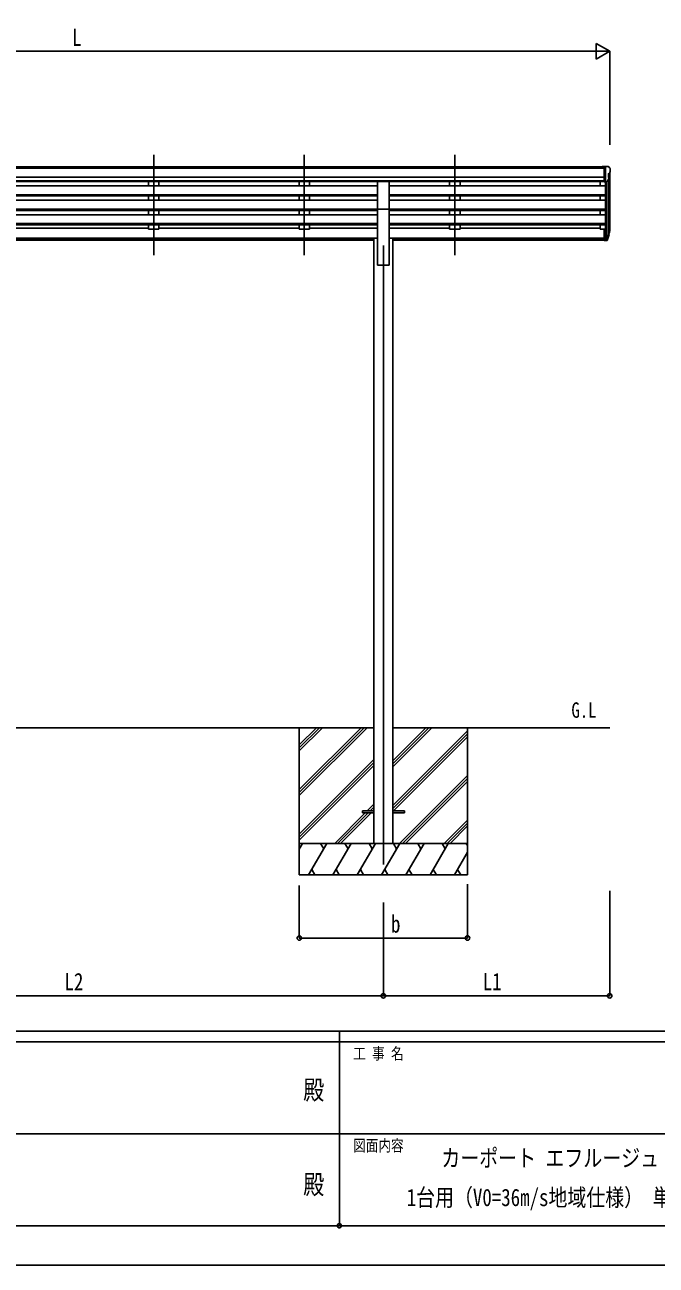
# Model space of a CAD drawing. Units: millimetres, scale not verified. Extents: x -10512 to 10512, y -7425 to 7425.
# Drawn here: x -1508 to 1494, y -7425 to -1526 of the extents above; entities that cross this region are included whole.
import ezdxf
from ezdxf.enums import TextEntityAlignment as Align

# ---------------------------------------------------------------- set-up
doc = ezdxf.new("R2010")
doc.units = ezdxf.units.MM
doc.header["$LTSCALE"] = 40
doc.header["$PDMODE"] = 32
doc.header["$PDSIZE"] = 20
for name, color, linetype in [('0-2_USER1', 3, 'Continuous'), ('0-3_YKK_12', 2, 'Continuous'), ('0-4_YKK_13', 4, 'Continuous'), ('0-5_YKK_A1', 4, 'Continuous'), ('0-6_YKK_D', 6, 'Continuous'), ('0-7_YKK_ZWAK', 7, 'Continuous')]:
    doc.layers.add(name, color=color, linetype=linetype)
doc.styles.add('ＭＳ ゴシック', font='')
doc.styles.get('ＭＳ ゴシック').set_extended_font_data('MS Gothic')

msp = doc.modelspace()

# ---------------------------------------------------------------- linework, layer by layer
at = {"layer": '0-3_YKK_12'}
for p, q in [((-895.17, -2144.7), (-895.17, -2622.21)), ((-895.17, -2144.7), (-895.17, -2622.21)), ((-179.17, -2144.7), (-179.17, -2622.21)), ((-179.17, -2144.7), (-179.17, -2622.21)), ((536.83, -2144.7), (536.83, -2622.21)), ((536.83, -2144.7), (536.83, -2622.21)), ((196.83, -2575.53), (196.83, -5519.1))]:
    msp.add_line(p, q, dxfattribs=at)
at = {"layer": '0-4_YKK_13'}
for p, q in [((1246.33, -2200.44), (1236.33, -2200.53)), ((1236.33, -2202.05), (1236.33, -2200.53)), ((1246.33, -2272.43), (1246.33, -2200.44)), ((1264.83, -2200.44), (1246.33, -2200.44)), ((1252.83, -2273.43), (1252.83, -2200.44)), ((1264.83, -2200.44), (1267.17, -2200.59)), ((1266.83, -2234.96), (1266.83, -2251.23)), ((1272.3, -2231.63), (1266.98, -2234.7)), ((1267.92, -2201.01), (1271.99, -2206.82)), ((1274.83, -2209.81), (1274.83, -2210.44)), ((169.33, -2402.87), (169.33, -2271.07)), ((169.33, -2271.07), (224.33, -2271.07)), ((224.33, -2402.87), (224.33, -2271.07)), ((1246.33, -2272.43), (1252.83, -2272.43)), ((1252.83, -2273.43), (1258.04, -2273.11)), ((1260.46, -2271.61), (1269.46, -2256.02)), ((169.33, -2402.87), (224.33, -2402.87)), ((1246.33, -2497.82), (1246.33, -2551.86)), ((1246.33, -2497.82), (1252.83, -2497.82)), ((1252.83, -2497.82), (1252.83, -2552.6)), ((1259.27, -2542.18), (1267.02, -2526.77)), ((1268.47, -2527.13), (1260.28, -2543.31)), ((1269.09, -2527.69), (1260.28, -2551.24)), ((1271.14, -2510.64), (1267.86, -2517.7)), ((1271.74, -2512.01), (1267.86, -2519.96)), ((1269.42, -2523.29), (1269.09, -2527.69)), ((1246.33, -2537.96), (1252.83, -2537.96)), ((1246.33, -2542.84), (1252.83, -2542.84)), ((1246.33, -2551.86), (1252.83, -2551.86)), ((1252.83, -2542.86), (1257.97, -2542.86)), ((1252.83, -2544.66), (1257.68, -2544.66)), ((1252.83, -2552.6), (1257.68, -2552.6)), ((96.83, -5264.6), (96.83, -5273.6)), ((96.83, -5264.6), (151.63, -5264.6)), ((96.83, -5273.6), (151.63, -5273.6)), ((242.03, -5264.6), (296.83, -5264.6)), ((242.03, -5273.6), (296.83, -5273.6)), ((296.83, -5264.6), (296.83, -5273.6))]:
    msp.add_line(p, q, dxfattribs=at)
for centre, radius, start, end in [((1267.13, -2234.96), 0.3, 120, 180), ((1267.1, -2201.58), 1, 35, 86.5), ((1271.83, -2209.81), 3, 0, 87), ((1267.93, -2227.26), 6.18, 315.00103, 354.2965), ((1072.83, -2210.44), 202, 355.05096, 0), ((1257.86, -2270.11), 3, 273.5, 330), ((1267.13, -2251.23), 0.3, 180, 265.2833), ((1266.86, -2254.52), 3, 330, 85.2833), ((1242.25, -2501.14), 30.41, 341.80266, 352.8448), ((1243.65, -2502.9), 29.53, 342.01856, 353.49194)]:
    msp.add_arc(centre, radius, start, end, dxfattribs=at)
for centre, major_axis, ratio, start_param, end_param in [((1182.91, -2503.23), (88.05, 0), 0.90356, 5.9828017, 6.0168888), ((1268.12, -2523.29), (-1.3, 0), 0.90356, 2.9359903, 4.9130961), ((1182.2, -2507.1), (89.07, 0), 0.90356, 6.0316505, 6.077583), ((1184.97, -2496.65), (-87.93, 4.42), 0.541684, 3.060334, 3.2172517), ((1184.18, -2503.33), (89.06, 1.43), 0.57596, 6.1985533, 6.3701348), ((1257.68, -2541.95), (3, 0), 0.90356, 4.712389, 5.7595865), ((1257.68, -2549.89), (-3, 0), 0.90356, 1.5707963, 2.6179939), ((1257.97, -2541.5), (1.5, 0), 0.90356, 4.712389, 5.7595865)]:
    msp.add_ellipse(centre, major_axis=major_axis, ratio=ratio, start_param=start_param, end_param=end_param, dxfattribs=at)
at = {"layer": '0-5_YKK_A1'}
for p, q in [((1246.33, -2202.05), (-3752.67, -2202.05)), ((1246.33, -2207.26), (-3752.67, -2207.26)), ((1272.83, -2231.02), (1272.83, -2497.46)), ((1246.33, -2250.8), (-3752.67, -2250.8)), ((1246.33, -2268.65), (-3752.67, -2268.65)), ((169.33, -2271.89), (-2675.67, -2271.89)), ((169.33, -2292.35), (-2675.67, -2292.35)), ((-920.17, -2271.89), (-920.17, -2292.35)), ((-870.17, -2271.89), (-870.17, -2292.35)), ((-204.17, -2271.89), (-204.17, -2292.35)), ((-154.17, -2271.89), (-154.17, -2292.35)), ((1246.33, -2271.99), (224.33, -2271.99)), ((224.33, -2292.35), (1252.83, -2292.35)), ((511.83, -2271.89), (511.83, -2292.35)), ((561.83, -2271.89), (561.83, -2292.35)), ((1227.83, -2271.89), (1227.83, -2292.35)), ((1252.83, -2273.43), (1252.83, -2497.82)), ((1258.83, -2272.95), (1258.84, -2542.6)), ((1267.86, -2258.79), (1267.86, -2524.17)), ((169.33, -2334.23), (-2675.67, -2334.23)), ((169.33, -2335.72), (-2675.67, -2335.72)), ((169.33, -2340.04), (-2675.67, -2340.04)), ((-920.17, -2340.04), (-920.17, -2360.84)), ((-870.17, -2340.04), (-870.17, -2360.84)), ((-204.17, -2340.04), (-204.17, -2360.84)), ((-154.17, -2340.04), (-154.17, -2360.84)), ((224.33, -2334.23), (1252.83, -2334.23)), ((224.33, -2335.72), (1252.83, -2335.72)), ((224.33, -2340.04), (1252.83, -2340.04)), ((511.83, -2340.04), (511.83, -2360.84)), ((561.83, -2340.04), (561.83, -2360.84)), ((1227.83, -2340.04), (1227.83, -2360.84)), ((169.33, -2360.84), (-2675.67, -2360.84)), ((169.33, -2402.72), (-2675.67, -2402.72)), ((169.33, -2404.21), (-2675.67, -2404.21)), ((169.33, -2408.53), (-2675.67, -2408.53)), ((-920.17, -2408.53), (-920.17, -2429.33)), ((-870.17, -2408.53), (-870.17, -2429.33)), ((-204.17, -2408.53), (-204.17, -2429.33)), ((-154.17, -2408.53), (-154.17, -2429.33)), ((169.33, -2402.87), (169.33, -2669.1)), ((224.33, -2360.84), (1252.83, -2360.84)), ((224.33, -2402.72), (1252.83, -2402.72)), ((224.33, -2402.87), (224.33, -2669.1)), ((224.33, -2404.21), (1252.83, -2404.21)), ((224.33, -2408.53), (1252.83, -2408.53)), ((511.83, -2408.53), (511.83, -2429.33)), ((561.83, -2408.53), (561.83, -2429.33)), ((1227.83, -2429.33), (1227.83, -2408.53)), ((169.33, -2429.33), (-2675.67, -2429.33)), ((169.33, -2471.21), (-2675.67, -2471.21)), ((169.33, -2472.71), (-2675.67, -2472.71)), ((169.33, -2477.02), (-2675.67, -2477.02)), ((-920.17, -2477.02), (-920.17, -2498.46)), ((-870.17, -2477.02), (-870.17, -2498.46)), ((-204.17, -2477.02), (-204.17, -2498.46)), ((-154.17, -2477.02), (-154.17, -2498.46)), ((224.33, -2429.33), (1252.83, -2429.33)), ((224.33, -2471.21), (1252.83, -2471.21)), ((224.33, -2472.71), (1252.83, -2472.71)), ((224.33, -2477.02), (1252.83, -2477.02)), ((511.83, -2477.02), (511.83, -2498.46)), ((561.83, -2477.02), (561.83, -2498.46)), ((1227.83, -2477.02), (1227.83, -2498.46)), ((-920.17, -2493.51), (-1586.17, -2493.51)), ((-870.17, -2498.46), (-920.17, -2498.46)), ((-204.17, -2493.51), (-870.17, -2493.51)), ((-154.17, -2498.46), (-204.17, -2498.46)), ((169.33, -2493.51), (-154.17, -2493.51)), ((224.33, -2493.51), (511.83, -2493.51)), ((561.83, -2498.46), (511.83, -2498.46)), ((1227.83, -2493.51), (561.83, -2493.51)), ((1227.83, -2498.46), (1246.33, -2498.46)), ((151.63, -2540.53), (-2657.97, -2540.53)), ((151.63, -2541.92), (-2657.97, -2541.92)), ((151.63, -2549.61), (-2657.97, -2549.61)), ((151.63, -2540.1), (151.63, -5419.1)), ((151.63, -2540.1), (169.33, -2540.1)), ((242.03, -2540.1), (224.33, -2540.1)), ((242.03, -2540.1), (242.03, -5419.1)), ((242.03, -2540.53), (1246.33, -2540.53)), ((242.03, -2541.92), (1246.33, -2541.92)), ((1246.33, -2549.61), (242.03, -2549.61)), ((169.33, -2669.1), (224.33, -2669.1)), ((-2657.97, -4869.1), (151.63, -4869.1)), ((-203.17, -4869.1), (-203.17, -5569.1)), ((-203.17, -5163.28), (91.01, -4869.1)), ((-203.17, -5177.42), (105.15, -4869.1)), ((-203.17, -5191.56), (119.3, -4869.1)), ((-203.17, -4979.43), (-92.84, -4869.1)), ((-203.17, -4965.29), (-106.98, -4869.1)), ((-203.17, -4951.15), (-121.12, -4869.1)), ((242.03, -4869.1), (1272.83, -4869.1)), ((242.03, -5054.73), (427.66, -4869.1)), ((242.03, -5040.59), (413.52, -4869.1)), ((242.03, -5026.45), (399.38, -4869.1)), ((242.03, -5238.58), (596.83, -4883.78)), ((596.83, -4869.1), (596.83, -5569.1)), ((242.03, -5252.72), (596.83, -4897.92)), ((244.29, -5264.6), (596.83, -4912.06)), ((-203.17, -5375.41), (151.63, -5020.61)), ((-203.17, -5389.55), (151.63, -5034.75)), ((-203.17, -5403.69), (151.63, -5048.9)), ((273.64, -5419.1), (596.83, -5095.91)), ((287.78, -5419.1), (596.83, -5110.05)), ((301.93, -5419.1), (596.83, -5124.2)), ((119.77, -5264.6), (151.63, -5232.74)), ((133.92, -5264.6), (151.63, -5246.88)), ((-34.73, -5419.1), (110.77, -5273.6)), ((-20.58, -5419.1), (124.92, -5273.6)), ((-6.44, -5419.1), (139.06, -5273.6)), ((148.06, -5264.6), (151.63, -5261.03)), ((485.77, -5419.1), (596.83, -5308.04)), ((499.92, -5419.1), (596.83, -5322.18)), ((514.06, -5419.1), (596.83, -5336.33)), ((596.83, -5419.1), (-203.17, -5419.1)), ((-203.17, -5446.6), (-187.29, -5419.1)), ((-158.42, -5569.1), (-71.82, -5419.1)), ((-86.82, -5445.08), (-101.82, -5419.1)), ((-42.95, -5569.1), (43.65, -5419.1)), ((28.65, -5445.08), (13.65, -5419.1)), ((72.52, -5569.1), (159.12, -5419.1)), ((144.12, -5445.08), (129.12, -5419.1)), ((187.99, -5569.1), (274.59, -5419.1)), ((259.59, -5445.08), (244.59, -5419.1)), ((303.46, -5569.1), (390.06, -5419.1)), ((375.06, -5445.08), (360.06, -5419.1)), ((418.93, -5569.1), (505.53, -5419.1)), ((475.53, -5419.1), (490.53, -5445.08)), ((591, -5419.1), (596.83, -5429.2)), ((534.4, -5569.1), (596.83, -5460.96)), ((-143.42, -5543.12), (-128.42, -5569.1)), ((-27.95, -5543.12), (-12.95, -5569.1)), ((87.52, -5543.12), (102.52, -5569.1)), ((202.99, -5543.12), (217.99, -5569.1)), ((318.46, -5543.12), (333.46, -5569.1)), ((433.93, -5543.12), (448.93, -5569.1)), ((549.4, -5543.12), (564.4, -5569.1)), ((-203.17, -5569.1), (596.83, -5569.1))]:
    msp.add_line(p, q, dxfattribs=at)
at = {"layer": '0-6_YKK_D'}
for p, q in [((1272.83, -1652.05), (1207.88, -1614.55)), ((1207.88, -1614.55), (1207.88, -1689.55)), ((1272.83, -2097.46), (1272.83, -1651.05)), ((-3704.17, -1652.05), (1197.83, -1652.05)), ((1272.83, -1652.05), (1142.93, -1652.05)), ((1272.83, -1652.05), (1207.88, -1689.55)), ((-203.17, -5619.12), (-203.17, -5870.1)), ((596.83, -5613.56), (596.83, -5870.1)), ((1272.83, -5645.05), (1272.83, -6145.03)), ((196.83, -5699.86), (196.83, -6145.03)), ((196.83, -5699.86), (196.83, -6145.03)), ((-203.17, -5869.1), (596.83, -5869.1)), ((-2703.17, -6144.03), (196.83, -6144.03)), ((196.83, -6144.03), (1272.83, -6144.03))]:
    msp.add_line(p, q, dxfattribs=at)
for centre in [(-203.17, -5869.1), (596.83, -5869.1), (196.83, -6144.03), (196.83, -6144.03), (1272.83, -6144.03)]:
    msp.add_circle(centre, 10.62, dxfattribs=at)
at = {"layer": '0-7_YKK_ZWAK'}
for p, q in [((9737.55, -6312.5), (-9762.45, -6312.5)), ((-12.45, -6362.5), (-3262.45, -6362.5)), ((-12.45, -6312.5), (-12.45, -7237.5)), ((3237.55, -6362.5), (-12.45, -6362.5)), ((-3243.7, -6800), (-12.45, -6800)), ((-12.45, -6800), (3237.55, -6800)), ((-3262.45, -7237.5), (-12.45, -7237.5)), ((-12.45, -7237.5), (3237.55, -7237.5))]:
    msp.add_line(p, q, dxfattribs=at)
msp.add_lwpolyline([(-10512.5, -7425), (10512.5, -7425), (10512.5, 7425), (-10512.5, 7425)], close=True, dxfattribs=at)
msp.add_point((-12.45, -7237.5), dxfattribs=at)

# ---------------------------------------------------------------- texts
at = {"layer": '0-2_USER1', "style": 'ＭＳ ゴシック', "width": 0.8}
for s, height, p in [('G.L', 73.31, (1090.55, -4843.73)), ('カーポート エフルージュ FIRST 600タイプ', 82.48, (472.55, -6981.25)), ('1台用（V0=36m/s地域仕様） 単体セット 納まり図', 82.48, (307.55, -7168.75))]:
    msp.add_text(s, height=height, dxfattribs=at).set_placement(p, align=Align.BOTTOM_LEFT)
at = {"layer": '0-6_YKK_D', "style": 'ＭＳ ゴシック', "width": 0.8}
for s, p in [('L', (-1283.17, -1651.05)), ('b', (233.08, -5868.1)), ('L2', (-1319.17, -6142.37)), ('L1', (668.83, -6142.37))]:
    msp.add_text(s, height=82.48, dxfattribs=at).set_placement(p, align=Align.BOTTOM_LEFT)
at = {"layer": '0-7_YKK_ZWAK', "style": 'ＭＳ ゴシック', "width": 0.8}
for s, height, p in [('工 事 名', 54.99, (53.17, -6462.5)), ('殿', 91.64, (-184.17, -6664.58)), ('図面内容', 54.99, (53.17, -6900)), ('殿', 91.64, (-184.17, -7114.58))]:
    msp.add_text(s, height=height, dxfattribs=at).set_placement(p, align=Align.BOTTOM_LEFT)

doc.saveas('drawing.dxf')
